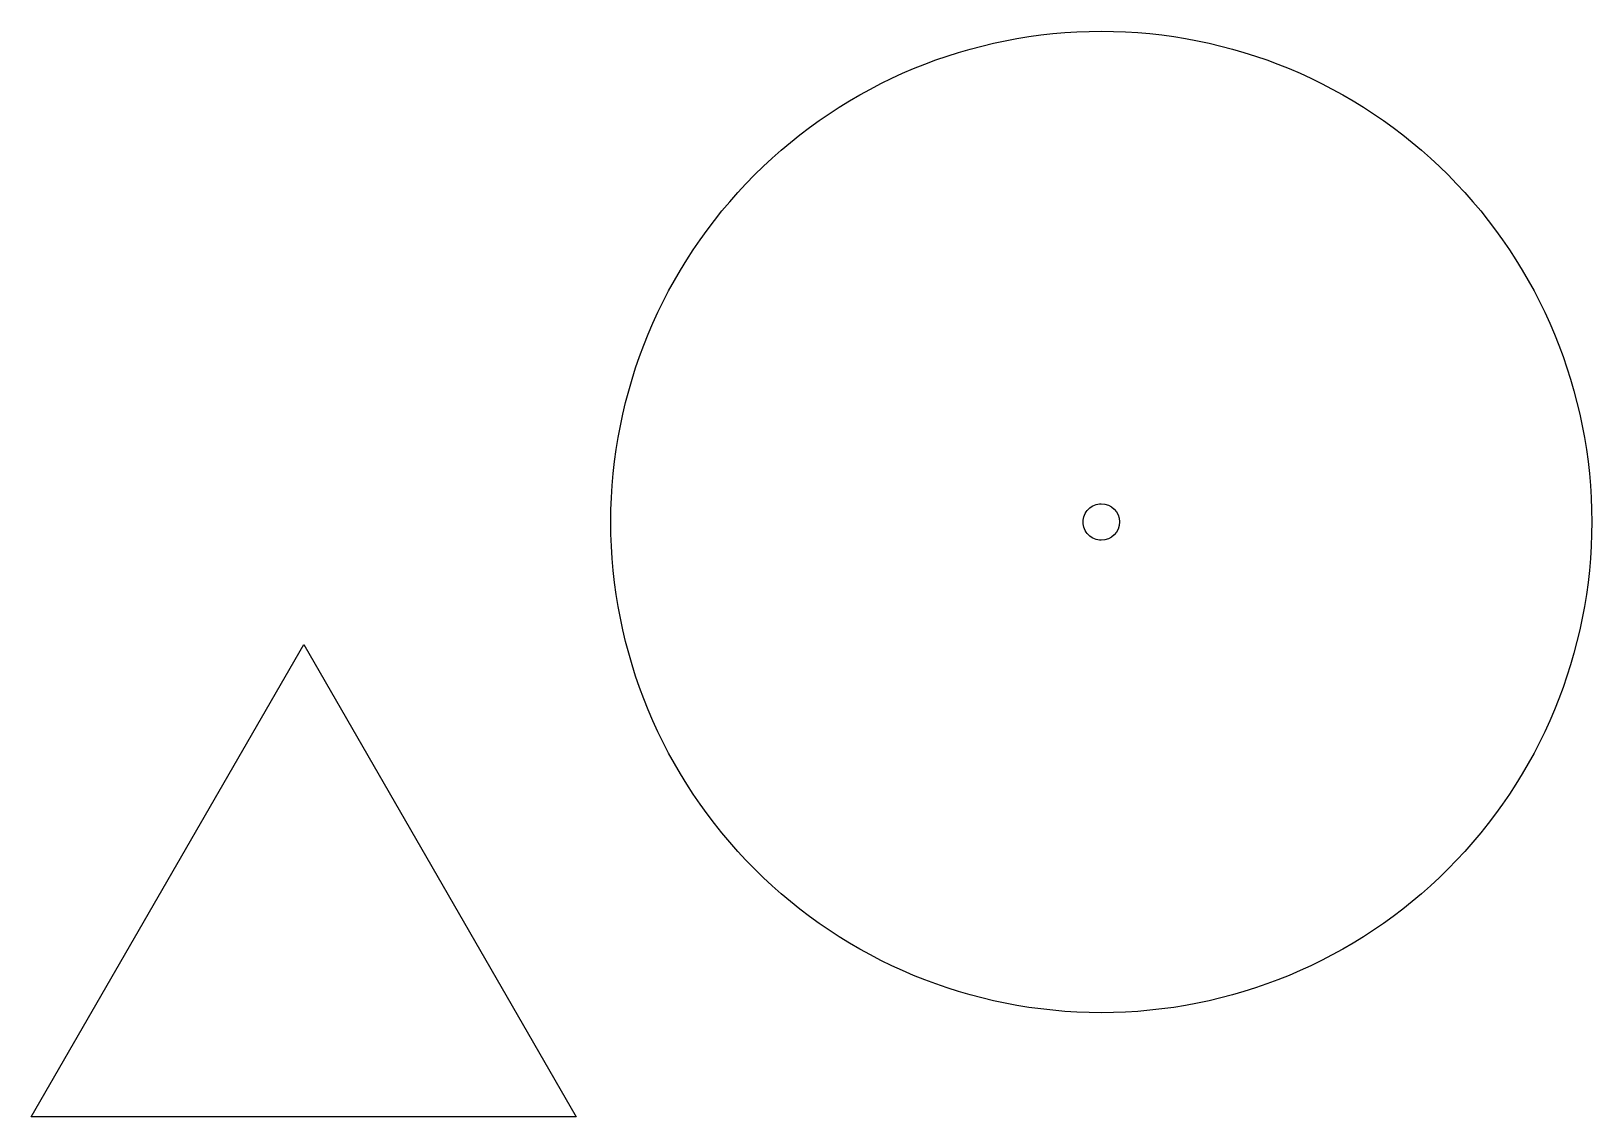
# Model space of a CAD drawing. Extents: x 17 to 189, y 37 to 157.
import ezdxf

# ---------------------------------------------------------------- set-up
doc = ezdxf.new("R2010")
doc.units = 0
doc.layers.add('Layer_1', color=7, linetype='CONTINUOUS')

msp = doc.modelspace()

# ---------------------------------------------------------------- linework, layer by layer
at = {"layer": 'Layer_1', "color": 7}
for p, q in [((136.879805, 102.708881), (136.879805, 102.708881)), ((188.879809, 102.708878), (188.879809, 102.708878)), ((17.065782, 37.260722), (47.065778, 89.222172)), ((47.065778, 89.222172), (77.065775, 37.260722)), ((77.065775, 37.260722), (17.065782, 37.260722))]:
    msp.add_line(p, q, dxfattribs=at)
for points in [[(96.696038, 140.892647), (106.823003, 151.019612), (120.558115, 156.708881), (134.879806, 156.708881)], [(134.879806, 156.708881), (149.201497, 156.708882), (162.93661, 151.019613), (173.063575, 140.892648)], [(80.879805, 102.708878), (80.879804, 117.030569), (86.569074, 130.765681), (96.696038, 140.892647)], [(173.063575, 140.892648), (183.19054, 130.765682), (188.87981, 117.03057), (188.879809, 102.708878)], [(132.879804, 102.708881), (132.879804, 103.239314), (133.090518, 103.748022), (133.465591, 104.123095)], [(133.465591, 104.123095), (133.840664, 104.498167), (134.349373, 104.70888), (134.879806, 104.70888)], [(134.879806, 104.70888), (135.984375, 104.70888), (136.879804, 103.81345), (136.879805, 102.708881)], [(96.696039, 64.525112), (86.569075, 74.652076), (80.879805, 88.387188), (80.879805, 102.708878)], [(133.465591, 101.294667), (133.090518, 101.66974), (132.879804, 102.178448), (132.879804, 102.708881)], [(136.879805, 102.708881), (136.879804, 101.604312), (135.984375, 100.708882), (134.879806, 100.708882)], [(188.879809, 102.708878), (188.879809, 88.387187), (183.190539, 74.652075), (173.063574, 64.525111)], [(134.879806, 100.708882), (134.349373, 100.708881), (133.840664, 100.919595), (133.465591, 101.294667)], [(134.879806, 48.708878), (120.558115, 48.708878), (106.823004, 54.398147), (96.696039, 64.525112)], [(173.063574, 64.525111), (162.936609, 54.398146), (149.201497, 48.708877), (134.879806, 48.708878)]]:
    msp.add_open_spline(points, degree=3, dxfattribs=at)

doc.saveas('drawing.dxf')
